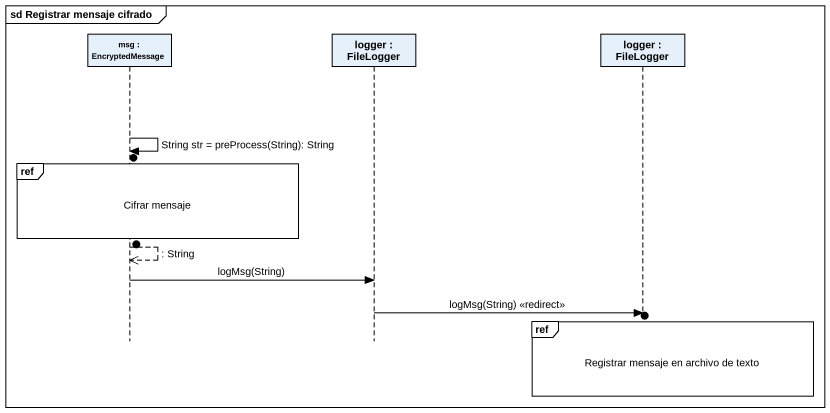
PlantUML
@startuml
mainframe sd Registrar mensaje cifrado
hide footbox
participant "msg : EncryptedMessage" as msg
participant "logger : FileLogger" as logger
participant "logger : FileLogger" as logger_2

msg -> msg : String str = preProcess(String): String
ref over msg : Cifrar mensaje
msg -->> msg : : String
msg -> logger : logMsg(String)
logger -> logger_2 : logMsg(String) <<redirect>>
ref over logger_2 : Registrar mensaje en archivo de texto
@enduml
